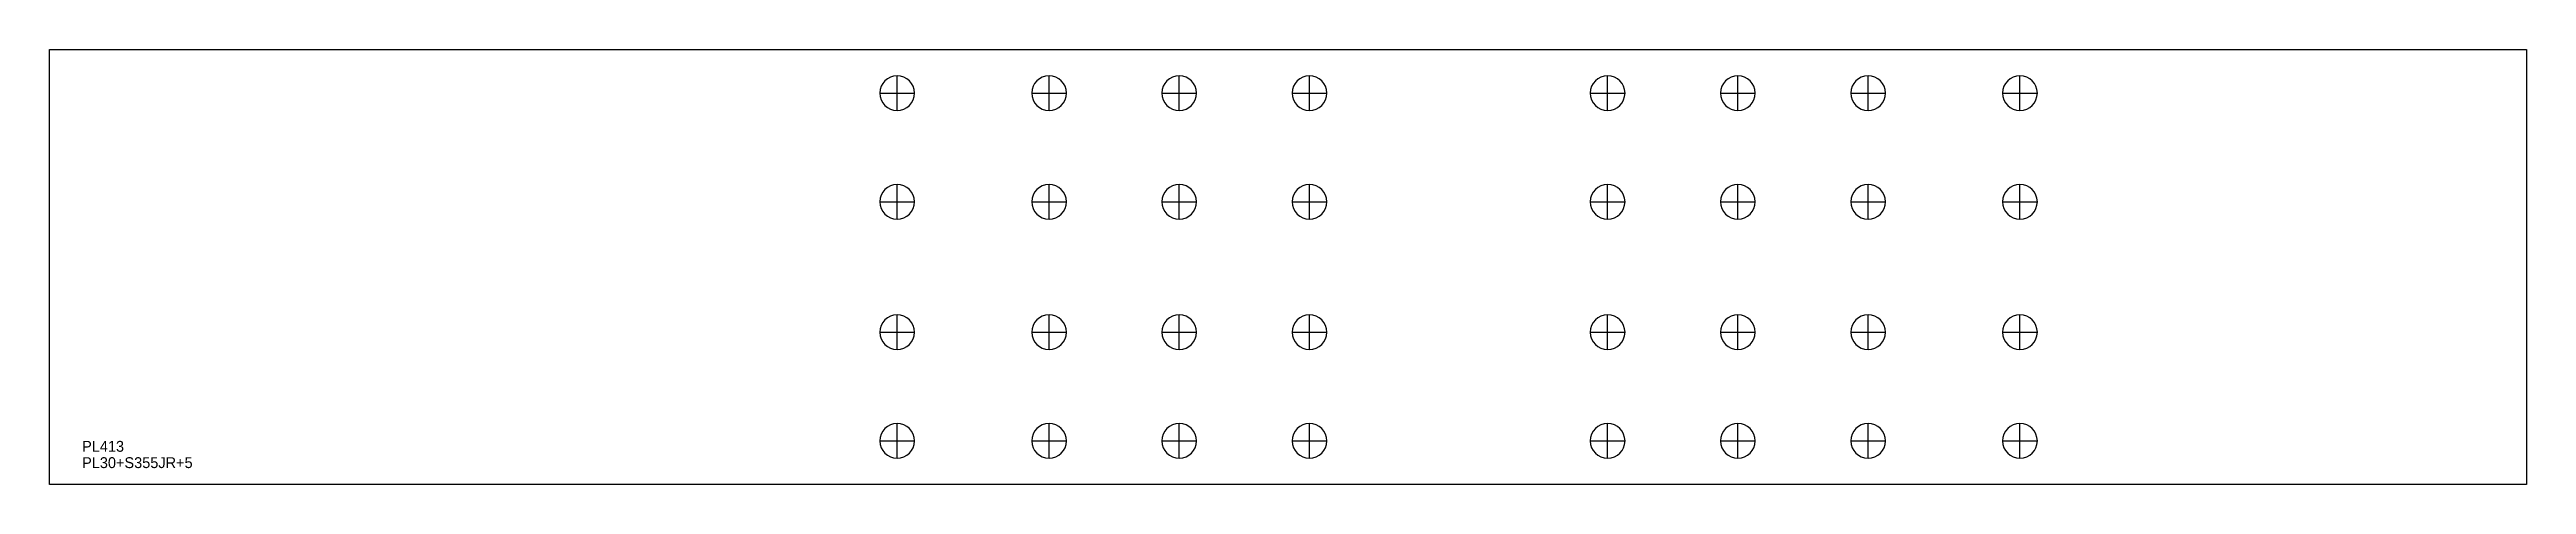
# Model space of a CAD drawing. Extents: x 0 to 2283, y 0 to 400.
import ezdxf

# ---------------------------------------------------------------- set-up
doc = ezdxf.new("R2010")
doc.units = 0
for name, color, linetype in [('30', 7, 'CONTINUOUS'), ('CUT', 7, 'CONTINUOUS'), ('SCRIBE', 3, 'CONTINUOUS'), ('TEXT', 7, 'CONTINUOUS')]:
    doc.layers.add(name, color=color, linetype=linetype)

msp = doc.modelspace()

# ---------------------------------------------------------------- linework, layer by layer
at = {"layer": '30', "color": 7, "linetype": 'CONTINUOUS'}
for p, q in [((781.12, 344), (781.12, 376)), ((921.12, 344), (921.12, 376)), ((1041.12, 344), (1041.12, 376)), ((1161.12, 344), (1161.12, 376)), ((1435.92, 344), (1435.92, 376)), ((1555.92, 344), (1555.92, 376)), ((1675.92, 344), (1675.92, 376)), ((1815.92, 344), (1815.92, 376)), ((765.12, 360), (797.12, 360)), ((905.12, 360), (937.12, 360)), ((1025.12, 360), (1057.12, 360)), ((1145.12, 360), (1177.12, 360)), ((1419.92, 360), (1451.92, 360)), ((1539.92, 360), (1571.92, 360)), ((1659.92, 360), (1691.92, 360)), ((1799.92, 360), (1831.92, 360)), ((781.12, 244), (781.12, 276)), ((921.12, 244), (921.12, 276)), ((1041.12, 244), (1041.12, 276)), ((1161.12, 244), (1161.12, 276)), ((1435.92, 244), (1435.92, 276)), ((1555.92, 244), (1555.92, 276)), ((1675.92, 244), (1675.92, 276)), ((1815.92, 244), (1815.92, 276)), ((765.12, 260), (797.12, 260)), ((905.12, 260), (937.12, 260)), ((1025.12, 260), (1057.12, 260)), ((1145.12, 260), (1177.12, 260)), ((1419.92, 260), (1451.92, 260)), ((1539.92, 260), (1571.92, 260)), ((1659.92, 260), (1691.92, 260)), ((1799.92, 260), (1831.92, 260)), ((765.12, 140), (797.12, 140)), ((781.12, 124), (781.12, 156)), ((905.12, 140), (937.12, 140)), ((921.12, 124), (921.12, 156)), ((1025.12, 140), (1057.12, 140)), ((1041.12, 124), (1041.12, 156)), ((1145.12, 140), (1177.12, 140)), ((1161.12, 124), (1161.12, 156)), ((1419.92, 140), (1451.92, 140)), ((1435.92, 124), (1435.92, 156)), ((1539.92, 140), (1571.92, 140)), ((1555.92, 124), (1555.92, 156)), ((1659.92, 140), (1691.92, 140)), ((1675.92, 124), (1675.92, 156)), ((1799.92, 140), (1831.92, 140)), ((1815.92, 124), (1815.92, 156)), ((781.12, 24), (781.12, 56)), ((921.12, 24), (921.12, 56)), ((1041.12, 24), (1041.12, 56)), ((1161.12, 24), (1161.12, 56)), ((1435.92, 24), (1435.92, 56)), ((1555.92, 24), (1555.92, 56)), ((1675.92, 24), (1675.92, 56)), ((1815.92, 24), (1815.92, 56)), ((765.12, 40), (797.12, 40)), ((905.12, 40), (937.12, 40)), ((1025.12, 40), (1057.12, 40)), ((1145.12, 40), (1177.12, 40)), ((1419.92, 40), (1451.92, 40)), ((1539.92, 40), (1571.92, 40)), ((1659.92, 40), (1691.92, 40)), ((1799.92, 40), (1831.92, 40))]:
    msp.add_line(p, q, dxfattribs=at)
for points in [[(781.12, 376, 1), (781.12, 344, 1)], [(921.12, 376, 1), (921.12, 344, 1)], [(1041.12, 376, 1), (1041.12, 344, 1)], [(1161.12, 376, 1), (1161.12, 344, 1)], [(1435.92, 376, 1), (1435.92, 344, 1)], [(1555.92, 376, 1), (1555.92, 344, 1)], [(1675.92, 376, 1), (1675.92, 344, 1)], [(1815.92, 376, 1), (1815.92, 344, 1)], [(781.12, 276, 1), (781.12, 244, 1)], [(921.12, 276, 1), (921.12, 244, 1)], [(1041.12, 276, 1), (1041.12, 244, 1)], [(1161.12, 276, 1), (1161.12, 244, 1)], [(1435.92, 276, 1), (1435.92, 244, 1)], [(1555.92, 276, 1), (1555.92, 244, 1)], [(1675.92, 276, 1), (1675.92, 244, 1)], [(1815.92, 276, 1), (1815.92, 244, 1)], [(781.12, 156, 1), (781.12, 124, 1)], [(921.12, 156, 1), (921.12, 124, 1)], [(1041.12, 156, 1), (1041.12, 124, 1)], [(1161.12, 156, 1), (1161.12, 124, 1)], [(1435.92, 156, 1), (1435.92, 124, 1)], [(1555.92, 156, 1), (1555.92, 124, 1)], [(1675.92, 156, 1), (1675.92, 124, 1)], [(1815.92, 156, 1), (1815.92, 124, 1)], [(781.12, 56, 1), (781.12, 24, 1)], [(921.12, 56, 1), (921.12, 24, 1)], [(1041.12, 56, 1), (1041.12, 24, 1)], [(1161.12, 56, 1), (1161.12, 24, 1)], [(1435.92, 56, 1), (1435.92, 24, 1)], [(1555.92, 56, 1), (1555.92, 24, 1)], [(1675.92, 56, 1), (1675.92, 24, 1)], [(1815.92, 56, 1), (1815.92, 24, 1)]]:
    msp.add_lwpolyline(points, format="xyb", close=True, dxfattribs=at)
at = {"layer": 'CUT', "color": 7, "linetype": 'CONTINUOUS'}
msp.add_lwpolyline([(0, 0), (0, 400), (2282.68, 400), (2282.68, 0)], close=True, dxfattribs=at)

# ---------------------------------------------------------------- texts
at = {"layer": 'SCRIBE', "color": 3}
msp.add_text('PL413', height=10, dxfattribs=at).set_placement((30, 30))
at = {"layer": 'TEXT', "color": 7}
msp.add_text('PL30+S355JR+5', height=10, dxfattribs=at).set_placement((30, 15))

doc.saveas('drawing.dxf')
